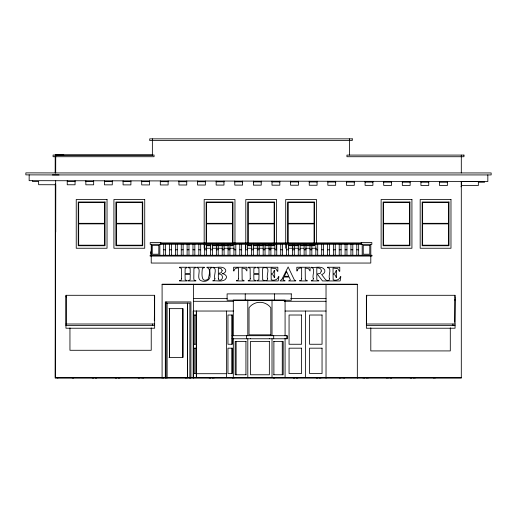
<?xml version="1.0" encoding="UTF-8"?>
<svg xmlns="http://www.w3.org/2000/svg" width="517" height="517" viewBox="0 0 517 517"><rect width="100%" height="100%" fill="white"/><g stroke="black" fill="none" stroke-linecap="round" stroke-linejoin="round"><path stroke-width="0.78" d="M29.165 174.875L29.152 180.659L461.306 181.519L487.835 181.519L487.835 174.927M32.409 180.666L32.403 181.415L38.639 181.428L38.633 184.711L55.668 184.75M55.313 156.722L55.28 172.93L55.287 155.029L154.06 155.029L154.06 156.722L53.077 156.716L53.077 155.029L63.811 155.048M55.681 180.672L55.287 377.481L461.306 377.481M59.009 174.933L25.85 174.869L25.856 172.872L55.694 172.93L55.733 155.029M67.242 180.737L67.236 184.769L75.049 184.789L75.055 180.75M85.861 180.776L85.848 184.808L93.661 184.821L93.667 180.788M104.473 180.814L104.466 184.847L112.279 184.86L112.286 180.827M123.091 180.847L123.078 184.879L130.891 184.899L130.904 180.866M141.703 180.885L141.697 184.918L149.51 184.937L149.516 180.898M160.322 180.924L160.309 184.957L168.122 184.97L168.135 180.937M178.934 180.956L178.927 184.996L186.74 185.008L186.747 180.976M197.552 180.995L197.546 185.028L205.352 185.047L205.365 181.015M216.164 181.034L216.158 185.067L223.971 185.08L223.977 181.047M234.783 181.073L234.776 185.105L242.589 185.118L242.596 181.086M253.395 181.105L253.388 185.144L261.201 185.157L261.208 181.124M272.013 181.144L272.007 185.176L279.82 185.196L279.826 181.157M290.632 181.183L290.619 185.215L298.432 185.228L298.438 181.196M309.244 181.215L309.237 185.254L317.05 185.267L317.057 181.234M327.862 181.254L327.849 185.286L335.662 185.306L335.675 181.273M346.474 181.293L346.468 185.325L354.281 185.345L354.287 181.305M365.092 181.331L365.086 185.364L372.893 185.377L372.906 181.344M383.704 181.364L383.698 185.403L391.511 185.416L391.518 181.383M402.323 181.402L402.316 185.435L410.13 185.454L410.136 181.422M420.935 181.441L420.928 185.474L428.742 185.487L428.748 181.454M439.553 181.48L439.547 185.513L447.36 185.525L447.367 181.493M154.318 320.702L154.654 296.777L154.253 296.777M454.702 322.298L455.057 296.777L454.656 296.777M151.546 250.112L150.441 252.858L151.546 255.598L151.546 244.625M461.306 181.519L484.578 181.473L484.584 182.223L478.348 182.23L478.354 185.519L461.319 185.551L461.306 181.519L461.306 378.147L55.216 378.14L55.287 183.942M55.216 155.087L152.586 155.055M55.694 172.937L491.15 172.937L491.15 174.927L52.372 174.927M460.867 186.727L461.306 186.727M210.535 245.2L206.606 245.2L206.606 223.867L232.527 223.867L232.527 245.2L230.168 245.2M212.106 245.2L222.316 245.2M223.887 245.2L228.598 245.2M251.372 245.2L248.231 245.2L248.231 223.867L274.152 223.867L274.152 245.2L271.011 245.2M252.942 245.2L263.153 245.2M264.73 245.2L269.441 245.2M288.15 245.2L298.361 245.2M299.931 245.2L310.142 245.2M311.719 245.2L314.071 245.2L314.071 223.867L288.15 223.867L288.15 243.617M210.891 245.749L206.16 245.749L206.16 201.998L232.973 201.998L232.973 245.749L229.819 245.749M212.468 245.749L228.243 245.749M251.734 245.749L247.792 245.749L247.792 201.998L274.598 201.998L274.598 245.749L270.656 245.749M253.311 245.749L263.56 245.749M265.137 245.749L269.079 245.749M288.499 245.749L298.748 245.749M300.325 245.749L304.267 245.749M305.844 245.749L314.517 245.749L314.517 201.998L287.71 201.998L287.71 243.365M210.484 248.244L204.17 248.244L204.17 199.504L234.964 199.504L234.964 243.449M212.067 248.244L222.329 248.244M223.913 248.244L234.175 248.244M247.372 248.244L251.32 248.244M252.897 248.244L263.166 248.244M264.743 248.244L275.012 248.244M288.079 248.244L298.348 248.244M299.925 248.244L303.873 248.244M305.457 248.244L310.194 248.244M311.77 248.244L316.507 248.244M163.708 249.789L165.582 249.789M169.563 249.789L171.431 249.789M175.412 249.789L177.286 249.789M181.26 249.789L183.134 249.789M187.115 249.789L188.983 249.789M192.964 249.789L194.838 249.789M198.812 249.789L200.686 249.789M204.667 249.789L206.535 249.789M210.516 249.789L212.39 249.789M216.364 249.789L218.239 249.789M222.22 249.789L224.087 249.789M228.068 249.789L229.942 249.789M233.917 249.789L235.791 249.789M239.772 249.789L241.639 249.789M245.62 249.789L247.494 249.789M251.469 249.789L253.343 249.789M257.324 249.789L259.191 249.789M263.172 249.789L265.047 249.789M269.021 249.789L270.895 249.789M274.876 249.789L276.744 249.789M280.725 249.789L282.599 249.789M286.573 249.789L288.447 249.789M292.428 249.789L294.296 249.789M298.277 249.789L300.151 249.789M304.125 249.789L305.999 249.789M309.98 249.789L311.848 249.789M315.829 249.789L317.703 249.789M321.677 249.789L323.552 249.789M327.532 249.789L329.4 249.789M333.381 249.789L335.255 249.789M339.23 249.789L341.104 249.789M345.085 249.789L346.952 249.789M350.933 249.789L352.807 249.789M356.782 249.789L358.656 249.789M162.092 378.14L162.099 284.272L357.331 284.272L357.331 378.14M162.099 284.305L357.331 284.305M65.963 296.777L66.512 296.777M366.372 296.777L366.915 296.777M193.403 298.542L227.157 298.542M290.657 298.542L326.027 298.542M154.253 299.97L154.654 299.97M454.656 299.97L455.057 299.97M233.309 300.332L233.69 300.332M193.403 301.301L233.587 301.301M284.227 301.301L326.027 301.301M166.442 303.175L189.862 303.175L189.862 377.481M169.033 308.649L182.947 308.649L182.947 357.415L169.033 357.415M233.516 311.034L193.184 311.034L193.184 377.481M285.08 311.034L326.027 311.034M65.963 324.01L154.654 324.01M366.372 324.01L455.057 324.01M65.963 325.49L154.654 325.49M366.372 325.49L455.057 325.49M232.036 335.701L287.394 335.701L287.394 338.771L232.036 338.771M246.105 341.427L235.183 341.427L235.183 374.767L246.105 374.767M273.726 341.427L283.206 341.427L283.206 374.767L273.726 374.767M196.46 373.701L226.304 373.701M233.309 377.416L285.08 377.416M67.242 181.486L75.055 181.499M85.854 181.519L93.667 181.538M104.473 181.557L112.286 181.57M123.085 181.596L130.898 181.609M141.703 181.629L149.516 181.648M160.322 181.667L168.128 181.687M178.934 181.706L186.747 181.719M197.552 181.745L205.365 181.758M216.164 181.777L223.977 181.797M234.783 181.816L242.596 181.829M253.395 181.855L261.208 181.868M272.013 181.887L279.826 181.906M290.625 181.926L298.438 181.945M309.244 181.965L317.057 181.978M327.856 182.003L335.669 182.016M346.474 182.036L354.287 182.055M365.092 182.074L372.899 182.094M383.704 182.113L391.518 182.126M402.323 182.152L410.136 182.165M420.935 182.184L428.748 182.204M439.553 182.223L447.367 182.236M461.306 155.087L461.306 172.937M452.905 324.01L452.905 325.49M450.301 327.83L450.301 350.92L370.799 350.92L370.799 327.83M434.984 377.643L434.984 378.14M433.808 377.643L433.808 378.14M414.957 377.643L414.957 378.14M413.781 377.643L413.781 378.14M411.487 377.643L411.487 378.14M410.311 377.643L410.311 378.14M391.466 377.643L391.466 378.14M390.29 377.643L390.29 378.14M387.996 377.643L387.996 378.14M386.813 377.643L386.813 378.14M370.818 244.302L370.799 263.05L151.229 263.05L151.229 244.302M367.968 377.643L367.968 378.14M366.792 377.643L366.792 378.14M366.54 295.297L366.54 325.49M364.323 377.643L364.323 378.14M363.147 377.643L363.147 378.14M362.197 244.302L362.197 255.275M361.17 244.302L361.17 242.57L371.846 242.57L371.846 244.302L150.201 244.302L150.201 242.57L160.877 242.57L160.877 244.302M358.656 244.302L358.656 255.275M356.782 244.302L356.782 255.275M352.807 244.302L352.807 255.275M350.933 244.302L350.933 255.275M349.595 138.853L349.595 155.087M346.952 244.302L346.952 255.275M345.085 244.302L345.085 255.275M344.303 377.643L344.303 378.14M343.126 377.643L343.126 378.14M341.104 244.302L341.104 255.275M340.832 377.643L340.832 378.14M339.65 377.643L339.65 378.14M339.23 244.302L339.23 255.275M335.255 244.302L335.255 255.275M333.381 244.302L333.381 255.275M329.4 244.302L329.4 255.275M327.532 244.302L327.532 255.275M326.027 284.272L326.027 378.14M323.552 244.302L323.552 255.275M321.677 244.302L321.677 255.275M320.805 377.643L320.805 378.14M319.629 377.643L319.629 378.14M317.703 244.302L317.703 255.275M317.684 377.643L317.684 378.14M316.507 243.449L316.507 199.504L285.714 199.504L285.714 248.244M316.507 377.643L316.507 378.14M315.829 244.302L315.829 255.275M311.848 244.302L311.848 255.275M309.98 244.302L309.98 255.275M305.999 244.302L305.999 255.275M305.553 311.034L305.553 377.481M304.125 244.302L304.125 255.275M300.151 244.302L300.151 255.275M298.277 244.302L298.277 255.275M297.663 377.643L297.663 378.14M296.48 377.643L296.48 378.14M294.535 377.643L294.535 378.14M294.296 244.302L294.296 255.275M293.359 377.643L293.359 378.14M292.428 244.302L292.428 255.275M288.447 244.302L288.447 255.275M286.767 335.701L286.767 338.771M286.573 244.302L286.573 255.275M285.08 335.85L285.08 300.125L233.309 300.125L233.309 335.85M285.08 338.254L285.08 377.481M282.599 244.302L282.599 255.275M282.269 341.427L282.269 374.767M280.725 244.302L280.725 255.275M276.744 244.302L276.744 255.275M276.589 248.244L276.589 199.504L245.795 199.504L245.795 248.244M274.876 244.302L274.876 255.275M274.585 293.889L274.585 300.248M274.514 377.643L274.514 378.14M273.887 341.427L273.887 374.767M273.7 335.701L273.7 338.771M273.338 377.643L273.338 378.14M272.013 300.125L272.013 335.701M272.013 338.771L272.013 377.416M270.895 244.302L270.895 255.275M269.357 338.357L269.357 338.771M269.021 244.302L269.021 255.275M265.047 244.302L265.047 255.275M263.172 244.302L263.172 255.275M259.191 244.302L259.191 255.275M257.324 244.302L257.324 255.275M253.343 244.302L253.343 255.275M251.469 244.302L251.469 255.275M250.461 338.357L250.461 338.771M247.811 300.125L247.811 335.701M247.811 338.771L247.811 377.416M247.494 244.302L247.494 255.275M246.538 335.701L246.538 338.771M245.937 341.427L245.937 374.767M245.62 244.302L245.62 255.275M245.239 293.889L245.239 300.248M241.639 244.302L241.639 255.275M239.772 244.302L239.772 255.275M236.12 341.427L236.12 374.767M235.791 244.302L235.791 255.275M233.917 244.302L233.917 255.275M233.93 377.643L233.93 378.14M233.309 338.073L233.309 377.481M232.753 377.643L232.753 378.14M231.971 315.015L231.971 344.257M231.971 348.174L231.971 373.5M229.942 244.302L229.942 255.275M228.068 244.302L228.068 255.275M226.614 311.034L226.614 377.481M224.087 244.302L224.087 255.275M222.22 244.302L222.22 255.275M218.239 244.302L218.239 255.275M216.364 244.302L216.364 255.275M213.902 377.643L213.902 378.14M212.726 377.643L212.726 378.14M212.39 244.302L212.39 255.275M210.516 244.302L210.516 255.275M210.432 377.643L210.432 378.14M209.256 377.643L209.256 378.14M206.535 244.302L206.535 255.275M204.667 244.302L204.667 255.275M200.686 244.302L200.686 255.275M198.812 244.302L198.812 255.275M196.525 311.034L196.525 377.481M196.305 311.034L196.305 377.481M194.838 244.302L194.838 255.275M194.024 315.015L194.024 344.257M194.024 348.174L194.024 373.5M193.403 284.272L193.403 378.14M192.964 244.302L192.964 255.275M190.922 377.481L190.922 301.928L165.317 301.928L165.317 377.481M190.411 377.643L190.411 378.14M189.235 377.643L189.235 378.14M188.983 244.302L188.983 255.275M187.613 303.175L187.613 377.481M187.497 303.175L187.497 377.481M187.115 244.302L187.115 255.275M186.941 377.643L186.941 378.14M185.765 377.643L185.765 378.14M183.134 244.302L183.134 255.275M182.831 308.649L182.831 357.415M182.443 308.649L182.443 357.415M181.26 244.302L181.26 255.275M177.286 244.302L177.286 255.275M175.412 244.302L175.412 255.275M171.431 244.302L171.431 255.275M169.563 244.302L169.563 255.275M169.537 308.649L169.537 357.415M169.421 308.649L169.421 357.415M167.127 303.175L167.127 377.481M166.913 377.643L166.913 378.14M166.06 301.928L166.06 377.481M165.737 377.643L165.737 378.14M165.582 244.302L165.582 255.275M163.708 244.302L163.708 255.275M163.269 377.643L163.269 378.14M159.85 244.302L159.85 255.275M152.502 324.01L152.502 325.49M152.366 138.853L152.366 155.087M151.229 327.92L151.229 350.287L69.95 350.287L69.95 327.92M143.248 377.643L143.248 378.14M142.072 377.643L142.072 378.14M139.777 377.643L139.777 378.14M138.601 377.643L138.601 378.14M119.75 377.643L119.75 378.14M118.574 377.643L118.574 378.14M116.629 377.643L116.629 378.14M115.453 377.643L115.453 378.14M96.608 377.643L96.608 378.14M95.425 377.643L95.425 378.14M93.48 377.643L93.48 378.14M92.304 377.643L92.304 378.14M73.459 377.643L73.459 378.14M72.283 377.643L72.283 378.14M66.137 295.297L66.137 325.49M57.794 377.481L57.794 378.14M55.733 184.582L55.733 232.062M218.342 278.592L218.626 279.923C223.771 281.836 223.719 272.588 218.342 274.197L218.342 278.592M209.928 274.915C211.169 279.962 205.346 282.618 201.326 280.796C195.303 278.909 202.457 268.233 196.809 267.625L196.809 267.25L204.428 267.25L204.428 267.625L202.412 268.252C201.908 272.129 200.583 284.079 208.067 279.148C209.081 276.711 211.188 267.56 206.903 267.625L206.903 267.25L212.009 267.25L212.009 267.625C208.332 267.483 210.503 272.924 209.928 274.915M214.904 278.54L214.555 280.195L212.855 280.576L212.855 280.944C216.83 280.188 224.145 282.877 226.388 277.907C227.047 275.432 224.41 273.9 222.304 273.687C224.178 273.474 226.401 271.916 225.645 269.784C223.26 265.299 216.713 268.123 212.855 267.25L212.855 267.625C217.806 267.754 213.321 275.955 214.904 278.54M313.328 278.54L312.985 280.195L311.286 280.576L311.286 280.944L318.84 280.944L318.84 280.576L317.141 280.201L316.831 279.445L316.792 274.701L317.761 274.701L322.518 280.944L327.164 280.944L325.141 279.109L321.593 274.475C323.745 274.204 325.51 272.02 324.67 269.868C322.059 265.292 315.364 268.129 311.286 267.25L311.286 267.625C316.236 267.754 311.751 275.955 313.328 278.54M181.499 278.605L181.189 280.169L179.418 280.576L179.418 280.944L187.135 280.944L187.135 280.576L185.17 279.917L185.047 274.359L190.256 274.359L190.14 279.878L188.182 280.576L188.182 280.944L195.885 280.944L195.885 280.576L194.108 280.162L193.804 278.605L193.927 268.323L195.885 267.625L195.885 267.25L188.182 267.25L188.182 267.625L190.14 268.278L190.256 273.474L185.047 273.474L185.164 268.323L187.135 267.625L187.135 267.25L179.418 267.25L179.418 267.625L181.377 268.278L181.499 278.605M238.479 278.605L238.163 280.169L236.385 280.576L236.385 280.944L244.114 280.944L244.114 280.576L242.137 279.917L242.014 268.039L245.226 268.607L246.893 270.96L246.893 267.25L233.632 267.25L233.632 270.96L234.046 270.96C234.188 268.666 236.437 267.644 238.479 268.039L238.479 278.605M250.241 278.605L249.937 280.169L248.166 280.576L248.166 280.944L255.883 280.944L255.883 280.576L253.918 279.917L253.789 274.359L259.004 274.359L258.888 279.878L256.93 280.576L256.93 280.944L264.633 280.944L264.633 280.576L262.675 279.917L262.552 269.596L262.869 268.026L264.633 267.625L264.633 267.25L256.93 267.25L256.93 267.625L258.888 268.278L259.004 273.474L253.789 273.474L253.912 268.323L255.883 267.625L255.883 267.25L248.166 267.25L248.166 267.625L250.125 268.278L250.241 278.605M267.56 278.605L267.257 280.169L265.48 280.576L265.48 280.944L278.236 280.944L278.902 276.595L278.501 276.595C277.855 279.658 274.32 280.744 271.599 280.027L271.212 279.613L271.108 274.372L273.241 275.012L274.243 277.551L274.656 277.551L274.656 270.385L274.243 270.385L273.073 273.15L271.108 273.616L271.108 268.039L275.845 268.607L277.422 271.302L277.836 271.302L277.836 267.25L265.48 267.25L265.48 267.625C270.533 267.644 265.971 276 267.56 278.605M301.65 278.605L301.34 280.169L299.563 280.576L299.563 280.944L307.292 280.944L307.292 280.576L305.314 279.917L305.192 268.039L308.397 268.607L310.064 270.96L310.064 267.25L296.81 267.25L296.81 270.96L297.223 270.96C297.359 268.666 299.608 267.644 301.65 268.039L301.65 278.605M329.497 278.605L329.187 280.169L327.416 280.576L327.416 280.944L340.173 280.944L340.839 276.595L340.432 276.595C339.785 279.658 336.25 280.744 333.53 280.027L333.148 279.613L333.045 274.372L335.178 275.012L336.179 277.551L336.593 277.551L336.593 270.385L336.179 270.385L335.01 273.15L333.045 273.616L333.045 268.039L337.775 268.607L339.352 271.302L339.766 271.302L339.766 267.25L327.416 267.25L327.416 267.625C332.463 267.644 327.907 276 329.497 278.605M321.29 271.05L320.346 273.37L316.792 273.984L316.792 267.987C318.821 267.644 321.613 268.459 321.29 271.05M222.142 270.682L221.27 272.698L218.342 273.409L218.342 268.019L221.282 268.685L222.142 270.682M283.116 278.993L283.161 279.981L284.99 280.576L284.99 280.944L280.078 280.944L281.952 279.193L288.131 266.966L294.147 279.497A1.79 1.79 0 0 0 295.75 280.576L295.75 280.944L288.609 280.944L290.354 279.884L289.177 277.047L283.962 277.047L283.116 278.993M286.612 271.58L284.344 276.298L288.809 276.298L286.612 271.58M352.245 138.853L149.717 138.853L149.717 140.546L352.245 140.546L352.245 138.853M463.962 155.087L346.939 155.087L346.939 156.722L463.962 156.722L463.962 155.087M107.032 199.504L76.238 199.504L76.238 248.244L107.032 248.244L107.032 199.504M144.728 199.504L113.927 199.504L113.927 248.244L144.728 248.244L144.728 199.504M411.926 199.504L381.126 199.504L381.126 248.244L411.926 248.244L411.926 199.504M450.979 199.504L420.179 199.504L420.179 248.244L450.979 248.244L450.979 199.504M105.041 201.998L78.235 201.998L78.235 245.749L105.041 245.749L105.041 201.998M142.731 201.998L115.924 201.998L115.924 245.749L142.731 245.749L142.731 201.998M409.929 201.998L383.123 201.998L383.123 245.749L409.929 245.749L409.929 201.998M448.982 201.998L422.176 201.998L422.176 245.749L448.982 245.749L448.982 201.998M104.596 202.548L78.674 202.548L78.674 223.325L104.596 223.325L104.596 202.548M142.285 202.548L116.364 202.548L116.364 223.325L142.285 223.325L142.285 202.548M232.527 202.548L206.606 202.548L206.606 223.325L232.527 223.325L232.527 202.548M274.152 202.548L248.231 202.548L248.231 223.325L274.152 223.325L274.152 202.548M314.071 202.548L288.15 202.548L288.15 223.325L314.071 223.325L314.071 202.548M409.49 202.548L383.562 202.548L383.562 223.325L409.49 223.325L409.49 202.548M448.543 202.548L422.622 202.548L422.622 223.325L448.543 223.325L448.543 202.548M104.596 223.867L78.674 223.867L78.674 245.2L104.596 245.2L104.596 223.867M142.285 223.867L116.364 223.867L116.364 245.2L142.285 245.2L142.285 223.867M409.49 223.867L383.562 223.867L383.562 245.2L409.49 245.2L409.49 223.867M448.543 223.867L422.622 223.867L422.622 245.2L448.543 245.2L448.543 223.867M361.68 242.893L160.367 242.893L160.367 243.378L361.68 243.378L361.68 242.893M158.816 245.336L152.263 245.336L152.263 254.235L158.816 254.235L158.816 245.336M369.784 245.336L363.238 245.336L363.238 254.235L369.784 254.235L369.784 245.336M371.904 255.275L150.124 255.275L150.124 256.077L371.904 256.077L371.904 255.275M291.284 293.889L227.105 293.889L227.105 300.248L291.284 300.248L291.284 293.889M154.654 295.297L65.963 295.297L65.963 328.23L154.654 328.23L154.654 295.297M455.057 295.297L366.372 295.297L366.372 328.23L455.057 328.23L455.057 295.297M195.898 315.015L193.804 315.015L193.804 344.257L195.898 344.257L195.898 315.015M232.185 315.015L227.952 315.015L227.952 344.257L232.185 344.257L232.185 315.015M301.573 315.015L289.061 315.015L289.061 344.257L301.573 344.257L301.573 315.015M322.046 315.015L309.534 315.015L309.534 344.257L322.046 344.257L322.046 315.015M270.818 334.842L249.026 334.842L249.026 307.757A13.597 13.597 0 0 1 270.818 307.757L270.818 334.842M269.357 341.427L250.461 341.427L250.461 374.767L269.357 374.767L269.357 341.427M195.898 348.174L193.804 348.174L193.804 373.5L195.898 373.5L195.898 348.174M232.185 348.174L227.952 348.174L227.952 373.5L232.185 373.5L232.185 348.174M301.573 348.174L289.061 348.174L289.061 373.5L301.573 373.5L301.573 348.174M322.046 348.174L309.534 348.174L309.534 373.5L322.046 373.5L322.046 348.174"/></g></svg>
